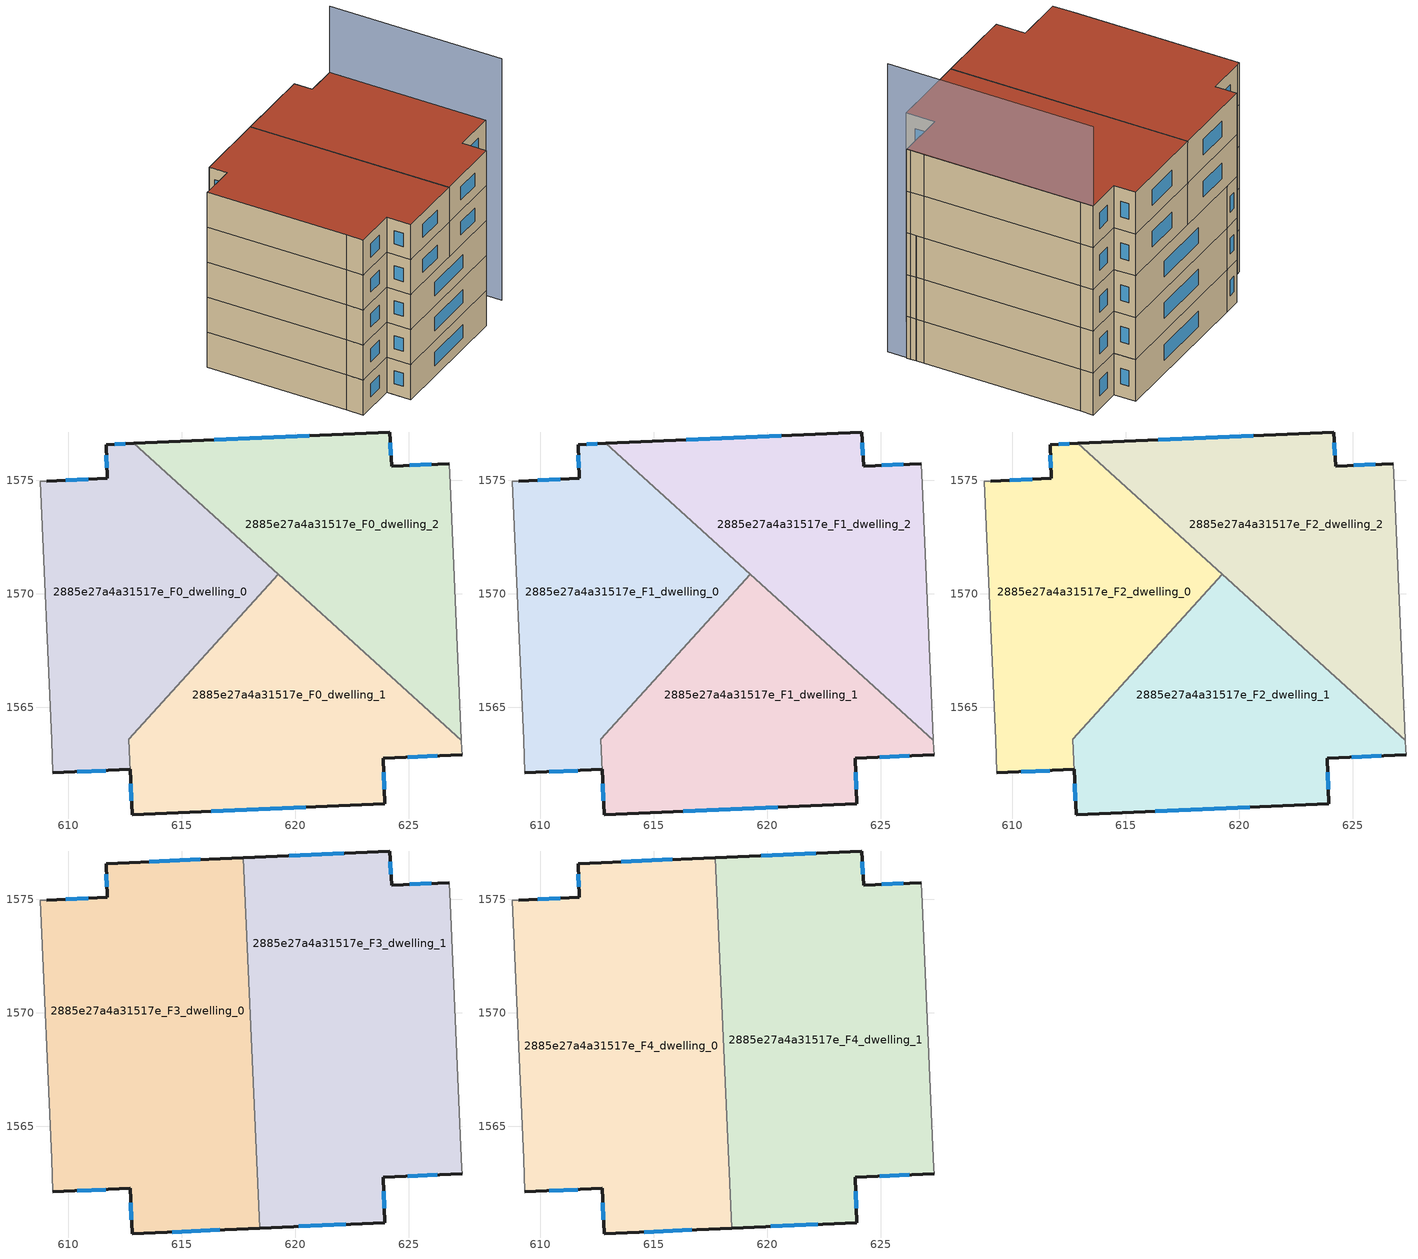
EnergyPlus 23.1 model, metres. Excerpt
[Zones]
2885e27a4a31517e_F0_dwelling_0
 floor ground (EU_floor_Construction): 619.27,1570.86 612.68,1563.59 612.82,1560.27 612.73,1562.27 609.33,1562.12 609.27,1563.55 608.76,1574.96 609.05,1574.97 611.73,1575.08 611.68,1576.58 612.9,1576.63 z0
 wall outside (EU_wall_Construction): 609.33,1562.12 612.73,1562.27 612.82,1560.27 / 612.9,1576.63 611.68,1576.58 611.73,1575.08 609.05,1574.97 z0:3
 wall adiabatic (EU_wall_Construction): 609.05,1574.97 608.76,1574.96 609.27,1563.55 609.33,1562.12 z0:3
 wall to 2885e27a4a31517e_F0_dwelling_1 (EU_wall_Construction): 612.82,1560.27 612.68,1563.59 619.27,1570.86 z0:3
 wall to 2885e27a4a31517e_F0_dwelling_2 (EU_wall_Construction): 619.27,1570.86 612.9,1576.63 z0:3
 window (EU_Window_Construction): 612.76,1561.64 612.79,1560.89 / 610.39,1562.16 611.67,1562.22 / 610.89,1575.05 609.89,1575 / 611.69,1576.11 611.71,1575.55 / 612.51,1576.61 612.06,1576.59 z0.94:2.06
2885e27a4a31517e_F0_dwelling_1
 floor ground (EU_floor_Construction): 627.32,1563.56 627.34,1563.16 627.35,1562.91 623.87,1562.76 623.96,1560.76 612.82,1560.27 612.68,1563.59 619.27,1570.86 z0
 wall outside (EU_wall_Construction): 612.82,1560.27 623.96,1560.76 623.87,1562.76 627.35,1562.91 z0:3
 wall adiabatic (EU_wall_Construction): 627.35,1562.91 627.34,1563.16 627.32,1563.56 z0:3
 wall to 2885e27a4a31517e_F0_dwelling_2 (EU_wall_Construction): 627.32,1563.56 619.27,1570.86 z0:3
 window (EU_Window_Construction): 624.96,1562.81 626.26,1562.86 / 623.93,1561.39 623.9,1562.13 / 616.31,1560.42 620.47,1560.61 z0.94:2.06
2885e27a4a31517e_F0_dwelling_2
 floor ground (EU_floor_Construction): 626.79,1575.74 626.82,1574.83 627.3,1564.11 627.32,1563.56 612.9,1576.63 624.16,1577.12 624.25,1575.63 z0
 wall outside (EU_wall_Construction): 626.79,1575.74 624.25,1575.63 624.16,1577.12 612.9,1576.63 z0:3
 wall adiabatic (EU_wall_Construction): 627.32,1563.56 627.3,1564.11 626.82,1574.83 626.79,1575.74 z0:3
 window (EU_Window_Construction): 620.63,1576.97 616.43,1576.78 / 624.22,1576.1 624.19,1576.65 / 625.99,1575.7 625.04,1575.66 z0.94:2.06
2885e27a4a31517e_F1_dwelling_0
 floor to 2885e27a4a31517e_F0_dwelling_0 (EU_floor_Construction): 619.27,1570.86 612.68,1563.59 612.82,1560.27 612.73,1562.27 609.33,1562.12 609.27,1563.55 608.76,1574.96 609.05,1574.97 611.73,1575.08 611.68,1576.58 612.9,1576.63 z3
 wall outside (EU_wall_Construction): 609.33,1562.12 612.73,1562.27 612.82,1560.27 / 612.9,1576.63 611.68,1576.58 611.73,1575.08 609.05,1574.97 z3:6
 wall adiabatic (EU_wall_Construction): 609.05,1574.97 608.76,1574.96 609.27,1563.55 609.33,1562.12 z3:6
 wall to 2885e27a4a31517e_F1_dwelling_1 (EU_wall_Construction): 612.82,1560.27 612.68,1563.59 619.27,1570.86 z3:6
 wall to 2885e27a4a31517e_F1_dwelling_2 (EU_wall_Construction): 619.27,1570.86 612.9,1576.63 z3:6
 window (EU_Window_Construction): 612.76,1561.64 612.79,1560.89 / 610.39,1562.16 611.67,1562.22 / 610.89,1575.05 609.89,1575 / 611.69,1576.11 611.71,1575.55 / 612.51,1576.61 612.06,1576.59 z3.94:5.06
2885e27a4a31517e_F1_dwelling_1
 floor to 2885e27a4a31517e_F0_dwelling_1 (EU_floor_Construction): 627.32,1563.56 627.34,1563.16 627.35,1562.91 623.87,1562.76 623.96,1560.76 612.82,1560.27 612.68,1563.59 619.27,1570.86 z3
 wall outside (EU_wall_Construction): 612.82,1560.27 623.96,1560.76 623.87,1562.76 627.35,1562.91 z3:6
 wall adiabatic (EU_wall_Construction): 627.35,1562.91 627.34,1563.16 627.32,1563.56 z3:6
 wall to 2885e27a4a31517e_F1_dwelling_2 (EU_wall_Construction): 627.32,1563.56 619.27,1570.86 z3:6
 window (EU_Window_Construction): 624.96,1562.81 626.26,1562.86 / 623.93,1561.39 623.9,1562.13 / 616.31,1560.42 620.47,1560.61 z3.94:5.06
2885e27a4a31517e_F1_dwelling_2
 floor to 2885e27a4a31517e_F0_dwelling_2 (EU_floor_Construction): 626.79,1575.74 626.82,1574.83 627.3,1564.11 627.32,1563.56 612.9,1576.63 624.16,1577.12 624.25,1575.63 z3
 wall outside (EU_wall_Construction): 626.79,1575.74 624.25,1575.63 624.16,1577.12 612.9,1576.63 z3:6
 wall adiabatic (EU_wall_Construction): 627.32,1563.56 627.3,1564.11 626.82,1574.83 626.79,1575.74 z3:6
 window (EU_Window_Construction): 620.63,1576.97 616.43,1576.78 / 624.22,1576.1 624.19,1576.65 / 625.99,1575.7 625.04,1575.66 z3.94:5.06
2885e27a4a31517e_F2_dwelling_0
 floor to 2885e27a4a31517e_F1_dwelling_0 (EU_floor_Construction): 619.27,1570.86 612.68,1563.59 612.82,1560.27 612.73,1562.27 609.33,1562.12 609.27,1563.55 608.76,1574.96 609.05,1574.97 611.73,1575.08 611.68,1576.58 612.9,1576.63 z6
 wall outside (EU_wall_Construction): 609.33,1562.12 612.73,1562.27 612.82,1560.27 / 612.9,1576.63 611.68,1576.58 611.73,1575.08 609.05,1574.97 z6:9
 wall adiabatic (EU_wall_Construction): 609.05,1574.97 608.76,1574.96 609.27,1563.55 609.33,1562.12 z6:9
 wall to 2885e27a4a31517e_F2_dwelling_1 (EU_wall_Construction): 612.82,1560.27 612.68,1563.59 619.27,1570.86 z6:9
 wall to 2885e27a4a31517e_F2_dwelling_2 (EU_wall_Construction): 619.27,1570.86 612.9,1576.63 z6:9
 window (EU_Window_Construction): 612.76,1561.64 612.79,1560.89 / 610.39,1562.16 611.67,1562.22 / 610.89,1575.05 609.89,1575 / 611.69,1576.11 611.71,1575.55 / 612.51,1576.61 612.06,1576.59 z6.94:8.06
2885e27a4a31517e_F2_dwelling_1
 floor to 2885e27a4a31517e_F1_dwelling_1 (EU_floor_Construction): 627.32,1563.56 627.34,1563.16 627.35,1562.91 623.87,1562.76 623.96,1560.76 612.82,1560.27 612.68,1563.59 619.27,1570.86 z6
 wall outside (EU_wall_Construction): 612.82,1560.27 623.96,1560.76 623.87,1562.76 627.35,1562.91 z6:9
 wall adiabatic (EU_wall_Construction): 627.35,1562.91 627.34,1563.16 627.32,1563.56 z6:9
 wall to 2885e27a4a31517e_F2_dwelling_2 (EU_wall_Construction): 627.32,1563.56 619.27,1570.86 z6:9
 window (EU_Window_Construction): 624.96,1562.81 626.26,1562.86 / 623.93,1561.39 623.9,1562.13 / 616.31,1560.42 620.47,1560.61 z6.94:8.06
2885e27a4a31517e_F2_dwelling_2
 floor to 2885e27a4a31517e_F1_dwelling_2 (EU_floor_Construction): 626.79,1575.74 626.82,1574.83 627.3,1564.11 627.32,1563.56 612.9,1576.63 624.16,1577.12 624.25,1575.63 z6
 wall outside (EU_wall_Construction): 626.79,1575.74 624.25,1575.63 624.16,1577.12 612.9,1576.63 z6:9
 wall adiabatic (EU_wall_Construction): 627.32,1563.56 627.3,1564.11 626.82,1574.83 626.79,1575.74 z6:9
 window (EU_Window_Construction): 620.63,1576.97 616.43,1576.78 / 624.22,1576.1 624.19,1576.65 / 625.99,1575.7 625.04,1575.66 z6.94:8.06
2885e27a4a31517e_F3_dwelling_0
 floor to 2885e27a4a31517e_F2_dwelling_0 (EU_floor_Construction): 617.93,1572.06 618.05,1569.51 612.68,1563.59 612.82,1560.27 612.73,1562.27 609.33,1562.12 609.27,1563.55 608.76,1574.96 609.05,1574.97 611.73,1575.08 611.68,1576.58 612.9,1576.63 z9
 floor to 2885e27a4a31517e_F2_dwelling_1 (EU_floor_Construction): 618.05,1569.51 618.44,1560.52 612.82,1560.27 612.68,1563.59 z9
 floor to 2885e27a4a31517e_F2_dwelling_2 (EU_floor_Construction): 617.72,1576.84 617.93,1572.06 612.9,1576.63 z9
 wall outside (EU_wall_Construction): 617.72,1576.84 611.68,1576.58 611.73,1575.08 609.05,1574.97 / 609.33,1562.12 612.73,1562.27 612.82,1560.27 618.44,1560.52 z9:12
 wall adiabatic (EU_wall_Construction): 609.05,1574.97 608.76,1574.96 609.27,1563.55 609.33,1562.12 z9:12
 wall to 2885e27a4a31517e_F3_dwelling_1 (EU_wall_Construction): 618.44,1560.52 617.72,1576.84 z9:12
 window (EU_Window_Construction): 610.89,1575.05 609.89,1575 / 611.69,1576.11 611.71,1575.55 / 615.83,1576.76 613.57,1576.66 / 614.58,1560.35 616.68,1560.44 / 612.76,1561.64 612.79,1560.89 / 610.39,1562.16 611.67,1562.22 z9.94:11.06
2885e27a4a31517e_F3_dwelling_1
 floor to 2885e27a4a31517e_F2_dwelling_1 (EU_floor_Construction): 627.32,1563.56 627.34,1563.16 627.35,1562.91 623.87,1562.76 623.96,1560.76 618.44,1560.52 618.05,1569.51 619.27,1570.86 z9
 floor to 2885e27a4a31517e_F2_dwelling_2 (EU_floor_Construction): 626.79,1575.74 626.82,1574.83 627.3,1564.11 627.32,1563.56 617.93,1572.06 617.72,1576.84 624.16,1577.12 624.25,1575.63 z9
 floor to 2885e27a4a31517e_F2_dwelling_0 (EU_floor_Construction): 619.27,1570.86 618.05,1569.51 617.93,1572.06 z9
 wall outside (EU_wall_Construction): 618.44,1560.52 623.96,1560.76 623.87,1562.76 627.35,1562.91 / 626.79,1575.74 624.25,1575.63 624.16,1577.12 617.72,1576.84 z9:12
 wall adiabatic (EU_wall_Construction): 627.35,1562.91 627.34,1563.16 627.3,1564.11 626.82,1574.83 626.79,1575.74 z9:12
 window (EU_Window_Construction): 624.96,1562.81 626.26,1562.86 / 623.93,1561.39 623.9,1562.13 / 620.17,1560.59 622.23,1560.68 / 622.15,1577.03 619.74,1576.93 / 624.22,1576.1 624.19,1576.65 / 625.99,1575.7 625.04,1575.66 z9.94:11.06
2885e27a4a31517e_F4_dwelling_0
 floor to 2885e27a4a31517e_F3_dwelling_0 (EU_floor_Construction): 617.72,1576.84 618.44,1560.52 612.82,1560.27 612.73,1562.27 609.33,1562.12 609.27,1563.55 608.76,1574.96 609.05,1574.97 611.73,1575.08 611.68,1576.58 z12
 wall outside (EU_wall_Construction): 617.72,1576.84 611.68,1576.58 611.73,1575.08 609.05,1574.97 / 609.33,1562.12 612.73,1562.27 612.82,1560.27 618.44,1560.52 z12:15
 wall adiabatic (EU_wall_Construction): 609.05,1574.97 608.76,1574.96 609.27,1563.55 609.33,1562.12 z12:15
 wall to 2885e27a4a31517e_F4_dwelling_1 (EU_wall_Construction): 618.44,1560.52 617.72,1576.84 z12:15
 window (EU_Window_Construction): 610.89,1575.05 609.89,1575 / 611.69,1576.11 611.71,1575.55 / 615.83,1576.76 613.57,1576.66 / 614.58,1560.35 616.68,1560.44 / 612.76,1561.64 612.79,1560.89 / 610.39,1562.16 611.67,1562.22 z12.94:14.06
 roof outside (EU_roof_Construction): 618.44,1560.52 617.72,1576.84 611.68,1576.58 611.73,1575.08 609.05,1574.97 608.76,1574.96 609.27,1563.55 609.33,1562.12 612.73,1562.27 612.82,1560.27 z15
2885e27a4a31517e_F4_dwelling_1
 floor to 2885e27a4a31517e_F3_dwelling_1 (EU_floor_Construction): 626.79,1575.74 626.82,1574.83 627.3,1564.11 627.34,1563.16 627.35,1562.91 623.87,1562.76 623.96,1560.76 618.44,1560.52 617.72,1576.84 624.16,1577.12 624.25,1575.63 z12
 wall outside (EU_wall_Construction): 618.44,1560.52 623.96,1560.76 623.87,1562.76 627.35,1562.91 / 626.79,1575.74 624.25,1575.63 624.16,1577.12 617.72,1576.84 z12:15
 wall adiabatic (EU_wall_Construction): 627.35,1562.91 627.34,1563.16 627.3,1564.11 626.82,1574.83 626.79,1575.74 z12:15
 window (EU_Window_Construction): 624.96,1562.81 626.26,1562.86 / 623.93,1561.39 623.9,1562.13 / 620.17,1560.59 622.23,1560.68 / 622.15,1577.03 619.74,1576.93 / 624.22,1576.1 624.19,1576.65 / 625.99,1575.7 625.04,1575.66 z12.94:14.06
 roof outside (EU_roof_Construction): 627.35,1562.91 627.34,1563.16 627.3,1564.11 626.82,1574.83 626.79,1575.74 624.25,1575.63 624.16,1577.12 617.72,1576.84 618.44,1560.52 623.96,1560.76 623.87,1562.76 z15
shading: 627.38,1561.57 626.78,1575.74 z0:20.7
[Building]
EU S2 Campaign: North Axis=0; Terrain=City; Solar Distribution=FullExterior
[Site:Location]
Vienna: Latitude=48; Longitude=16.5; Time Zone=1; Elevation=183
[SizingPeriod:WeatherFileDays]
AnnualSizingPeriod: Begin Month=1; Begin Day of Month=1; End Month=12; End Day of Month=31; Day of Week for Start Day=Monday; Use Weather File Daylight Saving Period=No; Use Weather File Rain and Snow Indicators=No
[MATERIAL]
EU_InternalMass_Material: Roughness=MediumRough; Thickness=0.1; Conductivity=1; Density=1800; Specific Heat=900; Thermal Absorptance=0.9; Solar Absorptance=0.7; Visible Absorptance=0.7
[MATERIAL:NOMASS] Roughness=MediumRough; Thermal Absorptance=0.9; Solar Absorptance=0.7; Visible Absorptance=0.7
Name | Thermal Resistance
EU_wall_NoMass | 0.914258
EU_roof_NoMass | 0.954009
EU_floor_NoMass | 1.09711
[WINDOWMATERIAL:SIMPLEGLAZINGSYSTEM]
EU_Window_SimpleGlazing: UFactor=2.09642; Solar Heat Gain Coefficient=0.65; Visible Transmittance=0.65
[CONSTRUCTION]
EU_wall_Construction: EU_wall_NoMass
EU_roof_Construction: EU_roof_NoMass
EU_floor_Construction: EU_floor_NoMass
EU_Window_Construction: EU_Window_SimpleGlazing
EU_InternalMass_Construction: EU_InternalMass_Material
[ZONE] Type=1; Multiplier=1; Ceiling Height=autocalculate; Floor Area=autocalculate; Part of Total Floor Area=Yes
Name | Volume
2885e27a4a31517e_F0_dwelling_0; 2885e27a4a31517e_F1_dwelling_0; 2885e27a4a31517e_F2_dwelling_0 | 275.309
2885e27a4a31517e_F3_dwelling_0; 2885e27a4a31517e_F4_dwelling_0 | 409.017
2885e27a4a31517e_F0_dwelling_1; 2885e27a4a31517e_F1_dwelling_1; 2885e27a4a31517e_F2_dwelling_1 | 270.026
2885e27a4a31517e_F3_dwelling_1; 2885e27a4a31517e_F4_dwelling_1 | 409.016
2885e27a4a31517e_F0_dwelling_2; 2885e27a4a31517e_F1_dwelling_2; 2885e27a4a31517e_F2_dwelling_2 | 272.687
[INTERNALMASS] Construction=EU_InternalMass_Construction
Name | Zone or ZoneList | Surface Area
2885e27a4a31517e_F0_dwelling_0_EU_InternalMass | 2885e27a4a31517e_F0_dwelling_0 | 91.7714
2885e27a4a31517e_F0_dwelling_1_EU_InternalMass | 2885e27a4a31517e_F0_dwelling_1 | 90.0124
2885e27a4a31517e_F0_dwelling_2_EU_InternalMass | 2885e27a4a31517e_F0_dwelling_2 | 90.8959
2885e27a4a31517e_F1_dwelling_0_EU_InternalMass | 2885e27a4a31517e_F1_dwelling_0 | 91.7714
2885e27a4a31517e_F1_dwelling_1_EU_InternalMass | 2885e27a4a31517e_F1_dwelling_1 | 90.0124
2885e27a4a31517e_F1_dwelling_2_EU_InternalMass | 2885e27a4a31517e_F1_dwelling_2 | 90.8959
2885e27a4a31517e_F2_dwelling_0_EU_InternalMass | 2885e27a4a31517e_F2_dwelling_0 | 91.7714
2885e27a4a31517e_F2_dwelling_1_EU_InternalMass | 2885e27a4a31517e_F2_dwelling_1 | 90.0124
2885e27a4a31517e_F2_dwelling_2_EU_InternalMass | 2885e27a4a31517e_F2_dwelling_2 | 90.8959
2885e27a4a31517e_F3_dwelling_0_EU_InternalMass | 2885e27a4a31517e_F3_dwelling_0 | 136.34
2885e27a4a31517e_F3_dwelling_1_EU_InternalMass | 2885e27a4a31517e_F3_dwelling_1 | 136.339
2885e27a4a31517e_F4_dwelling_0_EU_InternalMass | 2885e27a4a31517e_F4_dwelling_0 | 136.34
2885e27a4a31517e_F4_dwelling_1_EU_InternalMass | 2885e27a4a31517e_F4_dwelling_1 | 136.339
[OTHEREQUIPMENT] Fuel Type=Electricity; Design Level Calculation Method=Watts/Area; Power per Zone Floor Area=1; Fraction Latent=0; Fraction Radiant=0; Fraction Lost=0; Carbon Dioxide Generation Rate=0; EndUse Subcategory=EU_Step8_InternalGains
Name | Zone or ZoneList or Space or SpaceList | Schedule
EU_Step8_InternalGain_2885e27a4a31517e_F0_dwelling_0_f000 | 2885e27a4a31517e_F0_dwelling_0 | EU_Step8_GainSchedule_2885e27a4a31517e_F0_dwelling_0_f000
EU_Step8_InternalGain_2885e27a4a31517e_F0_dwelling_1_f000 | 2885e27a4a31517e_F0_dwelling_1 | EU_Step8_GainSchedule_2885e27a4a31517e_F0_dwelling_1_f000
EU_Step8_InternalGain_2885e27a4a31517e_F0_dwelling_2_f000 | 2885e27a4a31517e_F0_dwelling_2 | EU_Step8_GainSchedule_2885e27a4a31517e_F0_dwelling_2_f000
EU_Step8_InternalGain_2885e27a4a31517e_F1_dwelling_0_f000 | 2885e27a4a31517e_F1_dwelling_0 | EU_Step8_GainSchedule_2885e27a4a31517e_F1_dwelling_0_f000
EU_Step8_InternalGain_2885e27a4a31517e_F1_dwelling_1_f000 | 2885e27a4a31517e_F1_dwelling_1 | EU_Step8_GainSchedule_2885e27a4a31517e_F1_dwelling_1_f000
EU_Step8_InternalGain_2885e27a4a31517e_F1_dwelling_2_f000 | 2885e27a4a31517e_F1_dwelling_2 | EU_Step8_GainSchedule_2885e27a4a31517e_F1_dwelling_2_f000
EU_Step8_InternalGain_2885e27a4a31517e_F2_dwelling_0_f000 | 2885e27a4a31517e_F2_dwelling_0 | EU_Step8_GainSchedule_2885e27a4a31517e_F2_dwelling_0_f000
EU_Step8_InternalGain_2885e27a4a31517e_F2_dwelling_1_f000 | 2885e27a4a31517e_F2_dwelling_1 | EU_Step8_GainSchedule_2885e27a4a31517e_F2_dwelling_1_f000
EU_Step8_InternalGain_2885e27a4a31517e_F2_dwelling_2_f000 | 2885e27a4a31517e_F2_dwelling_2 | EU_Step8_GainSchedule_2885e27a4a31517e_F2_dwelling_2_f000
EU_Step8_InternalGain_2885e27a4a31517e_F3_dwelling_0_f000 | 2885e27a4a31517e_F3_dwelling_0 | EU_Step8_GainSchedule_2885e27a4a31517e_F3_dwelling_0_f000
EU_Step8_InternalGain_2885e27a4a31517e_F3_dwelling_1_f000 | 2885e27a4a31517e_F3_dwelling_1 | EU_Step8_GainSchedule_2885e27a4a31517e_F3_dwelling_1_f000
EU_Step8_InternalGain_2885e27a4a31517e_F4_dwelling_0_f000 | 2885e27a4a31517e_F4_dwelling_0 | EU_Step8_GainSchedule_2885e27a4a31517e_F4_dwelling_0_f000
EU_Step8_InternalGain_2885e27a4a31517e_F4_dwelling_1_f000 | 2885e27a4a31517e_F4_dwelling_1 | EU_Step8_GainSchedule_2885e27a4a31517e_F4_dwelling_1_f000
[ZONEVENTILATION:DESIGNFLOWRATE] Schedule=EU_AlwaysOn; Design Flow Rate Calculation Method=AirChanges/Hour; Air Changes per Hour=0.546891; Ventilation Type=Natural; Fan Pressure Rise=0; Fan Total Efficiency=1; Constant Term Coefficient=1; Temperature Term Coefficient=0; Velocity Term Coefficient=0; Velocity Squared Term Coefficient=0; Minimum Indoor Temperature=-100; Maximum Indoor Temperature=100; Delta Temperature=-100; Minimum Outdoor Temperature=-100; Maximum Outdoor Temperature=100; Maximum Wind Speed=40
Name | Zone or ZoneList or Space or SpaceList
EU_ConstantAir_2885e27a4a31517e_F0_dwelling_0 | 2885e27a4a31517e_F0_dwelling_0
EU_ConstantAir_2885e27a4a31517e_F0_dwelling_1 | 2885e27a4a31517e_F0_dwelling_1
EU_ConstantAir_2885e27a4a31517e_F0_dwelling_2 | 2885e27a4a31517e_F0_dwelling_2
EU_ConstantAir_2885e27a4a31517e_F1_dwelling_0 | 2885e27a4a31517e_F1_dwelling_0
EU_ConstantAir_2885e27a4a31517e_F1_dwelling_1 | 2885e27a4a31517e_F1_dwelling_1
EU_ConstantAir_2885e27a4a31517e_F1_dwelling_2 | 2885e27a4a31517e_F1_dwelling_2
EU_ConstantAir_2885e27a4a31517e_F2_dwelling_0 | 2885e27a4a31517e_F2_dwelling_0
EU_ConstantAir_2885e27a4a31517e_F2_dwelling_1 | 2885e27a4a31517e_F2_dwelling_1
EU_ConstantAir_2885e27a4a31517e_F2_dwelling_2 | 2885e27a4a31517e_F2_dwelling_2
EU_ConstantAir_2885e27a4a31517e_F3_dwelling_0 | 2885e27a4a31517e_F3_dwelling_0
EU_ConstantAir_2885e27a4a31517e_F3_dwelling_1 | 2885e27a4a31517e_F3_dwelling_1
EU_ConstantAir_2885e27a4a31517e_F4_dwelling_0 | 2885e27a4a31517e_F4_dwelling_0
EU_ConstantAir_2885e27a4a31517e_F4_dwelling_1 | 2885e27a4a31517e_F4_dwelling_1
[HVACTEMPLATE:THERMOSTAT] Constant Heating Setpoint=20; Constant Cooling Setpoint=50
EU_HeatOnly_2885e27a4a31517e_F0_dwelling_0; EU_HeatOnly_2885e27a4a31517e_F0_dwelling_1; EU_HeatOnly_2885e27a4a31517e_F0_dwelling_2; EU_HeatOnly_2885e27a4a31517e_F1_dwelling_0; EU_HeatOnly_2885e27a4a31517e_F1_dwelling_1; EU_HeatOnly_2885e27a4a31517e_F1_dwelling_2; EU_HeatOnly_2885e27a4a31517e_F2_dwelling_0; EU_HeatOnly_2885e27a4a31517e_F2_dwelling_1; EU_HeatOnly_2885e27a4a31517e_F2_dwelling_2; EU_HeatOnly_2885e27a4a31517e_F3_dwelling_0; EU_HeatOnly_2885e27a4a31517e_F3_dwelling_1; EU_HeatOnly_2885e27a4a31517e_F4_dwelling_0; EU_HeatOnly_2885e27a4a31517e_F4_dwelling_1
[HVACTEMPLATE:ZONE:IDEALLOADSAIRSYSTEM] System Availability Schedule=EU_AlwaysOn; Maximum Heating Supply Air Temperature=50; Minimum Cooling Supply Air Temperature=13; Maximum Heating Supply Air Humidity Ratio=0.0156; Minimum Cooling Supply Air Humidity Ratio=0.0077; Heating Limit=NoLimit; Cooling Limit=NoLimit; Heating Availability Schedule=EU_AlwaysOn; Cooling Availability Schedule=EU_CoolingOff; Dehumidification Control Type=ConstantSensibleHeatRatio; Cooling Sensible Heat Ratio=0.7; Dehumidification Setpoint=60; Humidification Control Type=None; Humidification Setpoint=30; Outdoor Air Method=None; Outdoor Air Flow Rate per Person=0.00944; Outdoor Air Flow Rate per Zone Floor Area=0; Outdoor Air Flow Rate per Zone=0; Demand Controlled Ventilation Type=None; Outdoor Air Economizer Type=NoEconomizer; Heat Recovery Type=None; Sensible Heat Recovery Effectiveness=0.7; Latent Heat Recovery Effectiveness=0.65
Name | Template Thermostat
2885e27a4a31517e_F0_dwelling_0 | EU_HeatOnly_2885e27a4a31517e_F0_dwelling_0
2885e27a4a31517e_F0_dwelling_1 | EU_HeatOnly_2885e27a4a31517e_F0_dwelling_1
2885e27a4a31517e_F0_dwelling_2 | EU_HeatOnly_2885e27a4a31517e_F0_dwelling_2
2885e27a4a31517e_F1_dwelling_0 | EU_HeatOnly_2885e27a4a31517e_F1_dwelling_0
2885e27a4a31517e_F1_dwelling_1 | EU_HeatOnly_2885e27a4a31517e_F1_dwelling_1
2885e27a4a31517e_F1_dwelling_2 | EU_HeatOnly_2885e27a4a31517e_F1_dwelling_2
2885e27a4a31517e_F2_dwelling_0 | EU_HeatOnly_2885e27a4a31517e_F2_dwelling_0
2885e27a4a31517e_F2_dwelling_1 | EU_HeatOnly_2885e27a4a31517e_F2_dwelling_1
2885e27a4a31517e_F2_dwelling_2 | EU_HeatOnly_2885e27a4a31517e_F2_dwelling_2
2885e27a4a31517e_F3_dwelling_0 | EU_HeatOnly_2885e27a4a31517e_F3_dwelling_0
2885e27a4a31517e_F3_dwelling_1 | EU_HeatOnly_2885e27a4a31517e_F3_dwelling_1
2885e27a4a31517e_F4_dwelling_0 | EU_HeatOnly_2885e27a4a31517e_F4_dwelling_0
2885e27a4a31517e_F4_dwelling_1 | EU_HeatOnly_2885e27a4a31517e_F4_dwelling_1
[SIZING:ZONE] Zone Cooling Design Supply Air Temperature Input Method=SupplyAirTemperature; Zone Cooling Design Supply Air Temperature=13; Zone Heating Design Supply Air Temperature Input Method=SupplyAirTemperature; Zone Heating Design Supply Air Temperature=50; Zone Cooling Design Supply Air Humidity Ratio=0.008; Zone Heating Design Supply Air Humidity Ratio=0.008; Cooling Design Air Flow Method=DesignDay; Cooling Design Air Flow Rate=0; Cooling Minimum Air Flow per Zone Floor Area=0.000762; Cooling Minimum Air Flow=0; Cooling Minimum Air Flow Fraction=0.2; Heating Design Air Flow Method=DesignDay; Heating Design Air Flow Rate=0; Heating Maximum Air Flow per Zone Floor Area=0.002032; Heating Maximum Air Flow=0.141576; Heating Maximum Air Flow Fraction=0.3; Account for Dedicated Outdoor Air System=No; Dedicated Outdoor Air System Control Strategy=NeutralSupplyAir; Dedicated Outdoor Air Low Setpoint Temperature for Design=autosize; Dedicated Outdoor Air High Setpoint Temperature for Design=autosize; Zone Load Sizing Method=Sensible Load Only No Latent Load; Zone Latent Cooling Design Supply Air Humidity Ratio Input Method=HumidityRatioDifference; Zone Cooling Design Supply Air Humidity Ratio Difference=0.005; Zone Latent Heating Design Supply Air Humidity Ratio Input Method=HumidityRatioDifference; Zone Humidification Design Supply Air Humidity Ratio Difference=0.005
2885e27a4a31517e_F0_dwelling_0; 2885e27a4a31517e_F0_dwelling_1; 2885e27a4a31517e_F0_dwelling_2; 2885e27a4a31517e_F1_dwelling_0; 2885e27a4a31517e_F1_dwelling_1; 2885e27a4a31517e_F1_dwelling_2; 2885e27a4a31517e_F2_dwelling_0; 2885e27a4a31517e_F2_dwelling_1; 2885e27a4a31517e_F2_dwelling_2; 2885e27a4a31517e_F3_dwelling_0; 2885e27a4a31517e_F3_dwelling_1; 2885e27a4a31517e_F4_dwelling_0; 2885e27a4a31517e_F4_dwelling_1
[SCHEDULE:CONSTANT]
Name | Hourly Value
EU_AlwaysOn | 1
EU_CoolingOff | 0
[SCHEDULE:FILE] Column Number=1; Rows to Skip at Top=0; Number of Hours of Data=8760; Column Separator=Comma; Interpolate to Timestep=No; Minutes per Item=60; Adjust Schedule for Daylight Savings=Yes
Name | File
EU_Step8_GainSchedule_2885e27a4a31517e_F0_dwelling_0_f000 | ../../schedules/2885e27a4a31517e/2885e27a4a31517e_F0_dwelling_0_f000_gain.csv
EU_Step8_GainSchedule_2885e27a4a31517e_F0_dwelling_1_f000 | ../../schedules/2885e27a4a31517e/2885e27a4a31517e_F0_dwelling_1_f000_gain.csv
EU_Step8_GainSchedule_2885e27a4a31517e_F0_dwelling_2_f000 | ../../schedules/2885e27a4a31517e/2885e27a4a31517e_F0_dwelling_2_f000_gain.csv
EU_Step8_GainSchedule_2885e27a4a31517e_F1_dwelling_0_f000 | ../../schedules/2885e27a4a31517e/2885e27a4a31517e_F1_dwelling_0_f000_gain.csv
EU_Step8_GainSchedule_2885e27a4a31517e_F1_dwelling_1_f000 | ../../schedules/2885e27a4a31517e/2885e27a4a31517e_F1_dwelling_1_f000_gain.csv
EU_Step8_GainSchedule_2885e27a4a31517e_F1_dwelling_2_f000 | ../../schedules/2885e27a4a31517e/2885e27a4a31517e_F1_dwelling_2_f000_gain.csv
EU_Step8_GainSchedule_2885e27a4a31517e_F2_dwelling_0_f000 | ../../schedules/2885e27a4a31517e/2885e27a4a31517e_F2_dwelling_0_f000_gain.csv
EU_Step8_GainSchedule_2885e27a4a31517e_F2_dwelling_1_f000 | ../../schedules/2885e27a4a31517e/2885e27a4a31517e_F2_dwelling_1_f000_gain.csv
EU_Step8_GainSchedule_2885e27a4a31517e_F2_dwelling_2_f000 | ../../schedules/2885e27a4a31517e/2885e27a4a31517e_F2_dwelling_2_f000_gain.csv
EU_Step8_GainSchedule_2885e27a4a31517e_F3_dwelling_0_f000 | ../../schedules/2885e27a4a31517e/2885e27a4a31517e_F3_dwelling_0_f000_gain.csv
EU_Step8_GainSchedule_2885e27a4a31517e_F3_dwelling_1_f000 | ../../schedules/2885e27a4a31517e/2885e27a4a31517e_F3_dwelling_1_f000_gain.csv
EU_Step8_GainSchedule_2885e27a4a31517e_F4_dwelling_0_f000 | ../../schedules/2885e27a4a31517e/2885e27a4a31517e_F4_dwelling_0_f000_gain.csv
EU_Step8_GainSchedule_2885e27a4a31517e_F4_dwelling_1_f000 | ../../schedules/2885e27a4a31517e/2885e27a4a31517e_F4_dwelling_1_f000_gain.csv
